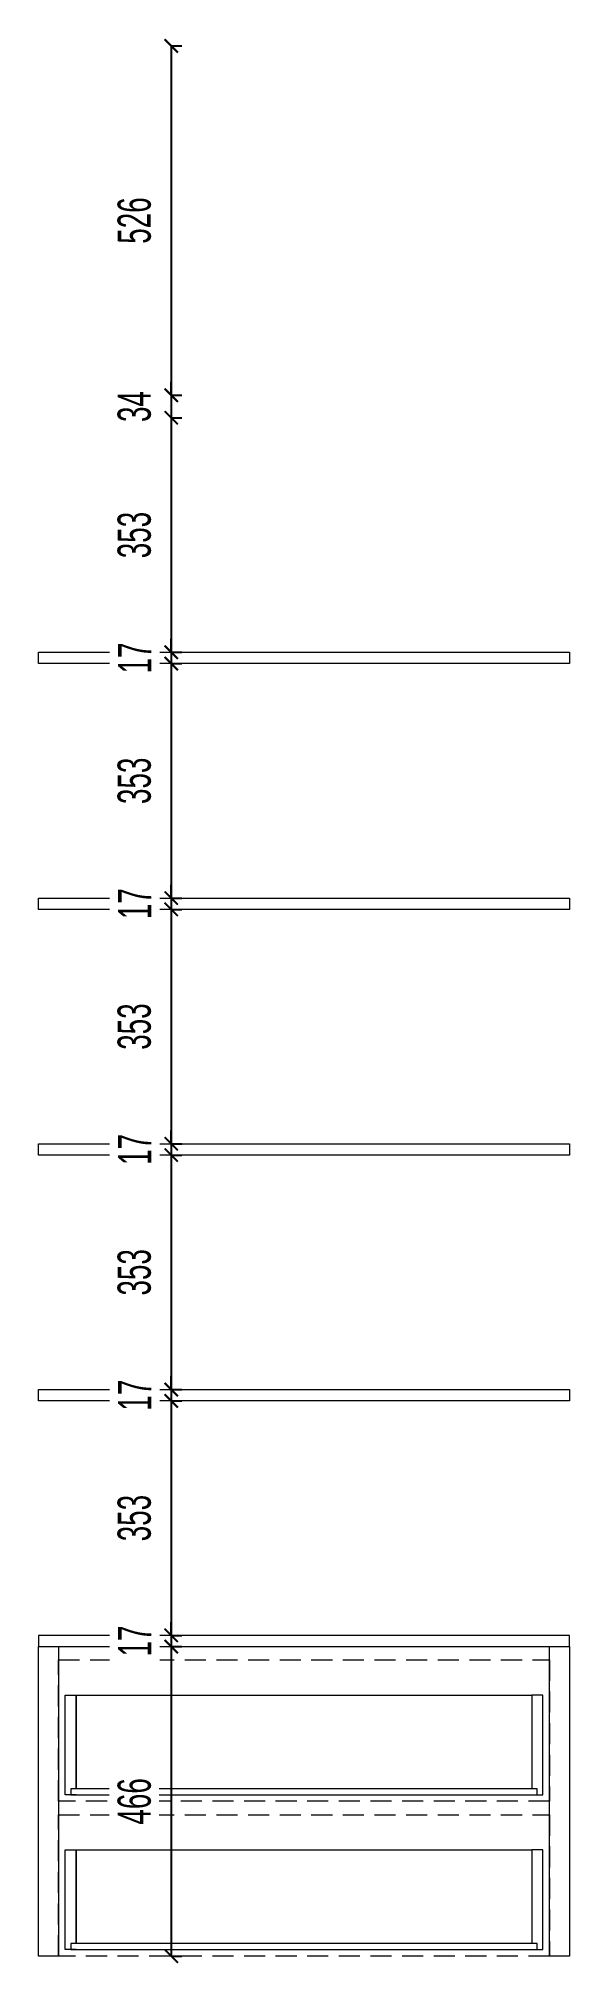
# Model space of a CAD drawing. Header units: millimetres. Extents: x 0 to 800, y -11 to 2887.
import ezdxf

# ---------------------------------------------------------------- set-up
doc = ezdxf.new("R2010")
doc.units = ezdxf.units.MM
doc.header["$MEASUREMENT"] = 0
doc.header["$PDMODE"] = 3
doc.linetypes.add('HIDDEN', pattern=[9.525, 6.35, -3.175])
doc.layers.get('0').update_dxf_attribs({"lineweight": 0})
doc.layers.get('Defpoints').update_dxf_attribs({"color": 5})
for name, color, linetype, lineweight in [('LH-DIM', 8, 'Continuous', 0), ('LH-KHUAT', 9, 'HIDDEN', 9), ('LH-MANH', 252, 'Continuous', 5), ('LH-THAY', 31, 'Continuous', 20)]:
    doc.layers.add(name, color=color, linetype=linetype, lineweight=lineweight)
doc.styles.add('DIM', font='arial.ttf', dxfattribs={"width": 0.6})
doc.dimstyles.new('d20', dxfattribs={"dimscale": 20, "dimtxt": 2.5, "dimasz": 1, "dimexe": 0.8, "dimexo": 3, "dimgap": 1.5, "dimtad": 1, "dimdec": 0, "dimdsep": 46, "dimtxsty": 'DIM', "dimblk": 'ARCHTICK', "dimcen": 0, "dimclrd": 8, "dimclre": 256, "dimclrt": 3, "dimadec": 1, "dimazin": 2, "dimtfac": 1, "dimtdec": 0, "dimtix": 1, "dimtmove": 2, "dimatfit": 2, "dimfxl": 5.5, "dimfxlon": 1, "dimtfill": 1, "dimtolj": 1, "dimtzin": 0, "dimarcsym": 0})

# ---------------------------------------------------------------- blocks, each defined once
blk = doc.blocks.new('_ArchTick')
at = {"color": 0, "linetype": 'ByBlock', "const_width": 0.15}
blk.add_lwpolyline([(-0.5, -0.5), (0.5, 0.5)], dxfattribs=at)
blk = doc.blocks.new('*D51')
at = {"layer": 'Defpoints', "color": 0, "transparency": 16777216}
for p in [(200, 2876), (200, 2350), (200, 2350)]:
    blk.add_point(p, dxfattribs=at)
at = {"layer": 'LH-DIM', "lineweight": -2, "transparency": 16777216}
for p, q in [((200, 2876), (216, 2876)), ((200, 2350), (216, 2350))]:
    blk.add_line(p, q, dxfattribs=at)
at = {"layer": 'LH-DIM', "color": 8, "lineweight": -2, "transparency": 16777216}
blk.add_line((200, 2876), (200, 2350), dxfattribs=at)
at = {"layer": 'LH-DIM', "color": 8, "lineweight": -2, "transparency": 16777216, "xscale": 20, "yscale": 20, "zscale": 20}
for p, rotation in [((200, 2876), 90), ((200, 2350), 270)]:
    blk.add_blockref('_ArchTick', p, dxfattribs=dict(at, rotation=rotation))
at = {"layer": 'LH-DIM', "color": 3, "transparency": 16777216, "insert": (144.5, 2613), "char_height": 50, "attachment_point": 5, "rotation": 90, "style": 'DIM', "bg_fill": 3, "box_fill_scale": 1.25, "bg_fill_color": 256, "bg_fill_true_color": 13158600, "bg_fill_transparency": 0}
blk.add_mtext('\\A1;526', dxfattribs=at)
blk = doc.blocks.new('*D52')
at = {"layer": 'Defpoints', "color": 0, "transparency": 16777216}
for p in [(200, 1963), (200, 1946), (200, 1946)]:
    blk.add_point(p, dxfattribs=at)
at = {"layer": 'LH-DIM', "color": 8, "lineweight": -2, "transparency": 16777216}
for p, q in [((200, 1963), (200, 1983)), ((200, 1963), (200, 1946)), ((200, 1946), (200, 1926))]:
    blk.add_line(p, q, dxfattribs=at)
at = {"layer": 'LH-DIM', "lineweight": -2, "transparency": 16777216}
for p, q in [((200, 1963), (216, 1963)), ((200, 1946), (216, 1946))]:
    blk.add_line(p, q, dxfattribs=at)
at = {"layer": 'LH-DIM', "color": 8, "lineweight": -2, "transparency": 16777216, "xscale": 20, "yscale": 20, "zscale": 20}
for p, rotation in [((200, 1963), 270), ((200, 1946), 90)]:
    blk.add_blockref('_ArchTick', p, dxfattribs=dict(at, rotation=rotation))
at = {"layer": 'LH-DIM', "color": 3, "transparency": 16777216, "insert": (144.9, 1954.5), "char_height": 50, "attachment_point": 5, "rotation": 90, "style": 'DIM', "bg_fill": 3, "box_fill_scale": 1.25, "bg_fill_color": 256, "bg_fill_true_color": 13158600, "bg_fill_transparency": 0}
blk.add_mtext('\\A1;17', dxfattribs=at)
blk = doc.blocks.new('*D53')
at = {"layer": 'Defpoints', "color": 0, "transparency": 16777216}
for p in [(200, 1946), (200, 1593), (200, 1593)]:
    blk.add_point(p, dxfattribs=at)
at = {"layer": 'LH-DIM', "lineweight": -2, "transparency": 16777216}
for p, q in [((200, 1946), (216, 1946)), ((200, 1593), (216, 1593))]:
    blk.add_line(p, q, dxfattribs=at)
at = {"layer": 'LH-DIM', "color": 8, "lineweight": -2, "transparency": 16777216}
blk.add_line((200, 1946), (200, 1593), dxfattribs=at)
at = {"layer": 'LH-DIM', "color": 8, "lineweight": -2, "transparency": 16777216, "xscale": 20, "yscale": 20, "zscale": 20}
for p, rotation in [((200, 1946), 90), ((200, 1593), 270)]:
    blk.add_blockref('_ArchTick', p, dxfattribs=dict(at, rotation=rotation))
at = {"layer": 'LH-DIM', "color": 3, "transparency": 16777216, "insert": (144.5, 1769.5), "char_height": 50, "attachment_point": 5, "rotation": 90, "style": 'DIM', "bg_fill": 3, "box_fill_scale": 1.25, "bg_fill_color": 256, "bg_fill_true_color": 13158600, "bg_fill_transparency": 0}
blk.add_mtext('\\A1;353', dxfattribs=at)
blk = doc.blocks.new('*D54')
at = {"layer": 'Defpoints', "color": 0, "transparency": 16777216}
for p in [(200, 1593), (200, 1576), (200, 1576)]:
    blk.add_point(p, dxfattribs=at)
at = {"layer": 'LH-DIM', "color": 8, "lineweight": -2, "transparency": 16777216}
for p, q in [((200, 1593), (200, 1613)), ((200, 1593), (200, 1576)), ((200, 1576), (200, 1556))]:
    blk.add_line(p, q, dxfattribs=at)
at = {"layer": 'LH-DIM', "lineweight": -2, "transparency": 16777216}
for p, q in [((200, 1593), (216, 1593)), ((200, 1576), (216, 1576))]:
    blk.add_line(p, q, dxfattribs=at)
at = {"layer": 'LH-DIM', "color": 8, "lineweight": -2, "transparency": 16777216, "xscale": 20, "yscale": 20, "zscale": 20}
for p, rotation in [((200, 1593), 270), ((200, 1576), 90)]:
    blk.add_blockref('_ArchTick', p, dxfattribs=dict(at, rotation=rotation))
at = {"layer": 'LH-DIM', "color": 3, "transparency": 16777216, "insert": (144.9, 1584.5), "char_height": 50, "attachment_point": 5, "rotation": 90, "style": 'DIM', "bg_fill": 3, "box_fill_scale": 1.25, "bg_fill_color": 256, "bg_fill_true_color": 13158600, "bg_fill_transparency": 0}
blk.add_mtext('\\A1;17', dxfattribs=at)
blk = doc.blocks.new('*D55')
at = {"layer": 'Defpoints', "color": 0, "transparency": 16777216}
for p in [(200, 1576), (200, 1223), (200, 1223)]:
    blk.add_point(p, dxfattribs=at)
at = {"layer": 'LH-DIM', "lineweight": -2, "transparency": 16777216}
for p, q in [((200, 1576), (216, 1576)), ((200, 1223), (216, 1223))]:
    blk.add_line(p, q, dxfattribs=at)
at = {"layer": 'LH-DIM', "color": 8, "lineweight": -2, "transparency": 16777216}
blk.add_line((200, 1576), (200, 1223), dxfattribs=at)
at = {"layer": 'LH-DIM', "color": 8, "lineweight": -2, "transparency": 16777216, "xscale": 20, "yscale": 20, "zscale": 20}
for p, rotation in [((200, 1576), 90), ((200, 1223), 270)]:
    blk.add_blockref('_ArchTick', p, dxfattribs=dict(at, rotation=rotation))
at = {"layer": 'LH-DIM', "color": 3, "transparency": 16777216, "insert": (144.5, 1399.5), "char_height": 50, "attachment_point": 5, "rotation": 90, "style": 'DIM', "bg_fill": 3, "box_fill_scale": 1.25, "bg_fill_color": 256, "bg_fill_true_color": 13158600, "bg_fill_transparency": 0}
blk.add_mtext('\\A1;353', dxfattribs=at)
blk = doc.blocks.new('*D56')
at = {"layer": 'Defpoints', "color": 0, "transparency": 16777216}
for p in [(200, 1223), (200, 1206), (200, 1206)]:
    blk.add_point(p, dxfattribs=at)
at = {"layer": 'LH-DIM', "color": 8, "lineweight": -2, "transparency": 16777216}
for p, q in [((200, 1223), (200, 1243)), ((200, 1223), (200, 1206)), ((200, 1206), (200, 1186))]:
    blk.add_line(p, q, dxfattribs=at)
at = {"layer": 'LH-DIM', "lineweight": -2, "transparency": 16777216}
for p, q in [((200, 1223), (216, 1223)), ((200, 1206), (216, 1206))]:
    blk.add_line(p, q, dxfattribs=at)
at = {"layer": 'LH-DIM', "color": 8, "lineweight": -2, "transparency": 16777216, "xscale": 20, "yscale": 20, "zscale": 20}
for p, rotation in [((200, 1223), 270), ((200, 1206), 90)]:
    blk.add_blockref('_ArchTick', p, dxfattribs=dict(at, rotation=rotation))
at = {"layer": 'LH-DIM', "color": 3, "transparency": 16777216, "insert": (144.9, 1214.5), "char_height": 50, "attachment_point": 5, "rotation": 90, "style": 'DIM', "bg_fill": 3, "box_fill_scale": 1.25, "bg_fill_color": 256, "bg_fill_true_color": 13158600, "bg_fill_transparency": 0}
blk.add_mtext('\\A1;17', dxfattribs=at)
blk = doc.blocks.new('*D57')
at = {"layer": 'Defpoints', "color": 0, "transparency": 16777216}
for p in [(200, 1206), (200, 853), (200, 853)]:
    blk.add_point(p, dxfattribs=at)
at = {"layer": 'LH-DIM', "lineweight": -2, "transparency": 16777216}
for p, q in [((200, 1206), (216, 1206)), ((200, 853), (216, 853))]:
    blk.add_line(p, q, dxfattribs=at)
at = {"layer": 'LH-DIM', "color": 8, "lineweight": -2, "transparency": 16777216}
blk.add_line((200, 1206), (200, 853), dxfattribs=at)
at = {"layer": 'LH-DIM', "color": 8, "lineweight": -2, "transparency": 16777216, "xscale": 20, "yscale": 20, "zscale": 20}
for p, rotation in [((200, 1206), 90), ((200, 853), 270)]:
    blk.add_blockref('_ArchTick', p, dxfattribs=dict(at, rotation=rotation))
at = {"layer": 'LH-DIM', "color": 3, "transparency": 16777216, "insert": (144.5, 1029.5), "char_height": 50, "attachment_point": 5, "rotation": 90, "style": 'DIM', "bg_fill": 3, "box_fill_scale": 1.25, "bg_fill_color": 256, "bg_fill_true_color": 13158600, "bg_fill_transparency": 0}
blk.add_mtext('\\A1;353', dxfattribs=at)
blk = doc.blocks.new('*D58')
at = {"layer": 'Defpoints', "color": 0, "transparency": 16777216}
for p in [(200, 853), (200, 836), (200, 836)]:
    blk.add_point(p, dxfattribs=at)
at = {"layer": 'LH-DIM', "color": 8, "lineweight": -2, "transparency": 16777216}
for p, q in [((200, 853), (200, 873)), ((200, 853), (200, 836)), ((200, 836), (200, 816))]:
    blk.add_line(p, q, dxfattribs=at)
at = {"layer": 'LH-DIM', "lineweight": -2, "transparency": 16777216}
for p, q in [((200, 853), (216, 853)), ((200, 836), (216, 836))]:
    blk.add_line(p, q, dxfattribs=at)
at = {"layer": 'LH-DIM', "color": 8, "lineweight": -2, "transparency": 16777216, "xscale": 20, "yscale": 20, "zscale": 20}
for p, rotation in [((200, 853), 270), ((200, 836), 90)]:
    blk.add_blockref('_ArchTick', p, dxfattribs=dict(at, rotation=rotation))
at = {"layer": 'LH-DIM', "color": 3, "transparency": 16777216, "insert": (144.9, 844.5), "char_height": 50, "attachment_point": 5, "rotation": 90, "style": 'DIM', "bg_fill": 3, "box_fill_scale": 1.25, "bg_fill_color": 256, "bg_fill_true_color": 13158600, "bg_fill_transparency": 0}
blk.add_mtext('\\A1;17', dxfattribs=at)
blk = doc.blocks.new('*D59')
at = {"layer": 'Defpoints', "color": 0, "transparency": 16777216}
for p in [(200, 836), (200, 483), (200, 483)]:
    blk.add_point(p, dxfattribs=at)
at = {"layer": 'LH-DIM', "lineweight": -2, "transparency": 16777216}
for p, q in [((200, 836), (216, 836)), ((200, 483), (216, 483))]:
    blk.add_line(p, q, dxfattribs=at)
at = {"layer": 'LH-DIM', "color": 8, "lineweight": -2, "transparency": 16777216}
blk.add_line((200, 836), (200, 483), dxfattribs=at)
at = {"layer": 'LH-DIM', "color": 8, "lineweight": -2, "transparency": 16777216, "xscale": 20, "yscale": 20, "zscale": 20}
for p, rotation in [((200, 836), 90), ((200, 483), 270)]:
    blk.add_blockref('_ArchTick', p, dxfattribs=dict(at, rotation=rotation))
at = {"layer": 'LH-DIM', "color": 3, "transparency": 16777216, "insert": (144.5, 659.5), "char_height": 50, "attachment_point": 5, "rotation": 90, "style": 'DIM', "bg_fill": 3, "box_fill_scale": 1.25, "bg_fill_color": 256, "bg_fill_true_color": 13158600, "bg_fill_transparency": 0}
blk.add_mtext('\\A1;353', dxfattribs=at)
blk = doc.blocks.new('*D60')
at = {"layer": 'Defpoints', "color": 0, "transparency": 16777216}
for p in [(200, 483), (200, 466), (200, 466)]:
    blk.add_point(p, dxfattribs=at)
at = {"layer": 'LH-DIM', "color": 8, "lineweight": -2, "transparency": 16777216}
for p, q in [((200, 483), (200, 503)), ((200, 483), (200, 466)), ((200, 466), (200, 446))]:
    blk.add_line(p, q, dxfattribs=at)
at = {"layer": 'LH-DIM', "lineweight": -2, "transparency": 16777216}
for p, q in [((200, 483), (216, 483)), ((200, 466), (216, 466))]:
    blk.add_line(p, q, dxfattribs=at)
at = {"layer": 'LH-DIM', "color": 8, "lineweight": -2, "transparency": 16777216, "xscale": 20, "yscale": 20, "zscale": 20}
for p, rotation in [((200, 483), 270), ((200, 466), 90)]:
    blk.add_blockref('_ArchTick', p, dxfattribs=dict(at, rotation=rotation))
at = {"layer": 'LH-DIM', "color": 3, "transparency": 16777216, "insert": (144.9, 474.5), "char_height": 50, "attachment_point": 5, "rotation": 90, "style": 'DIM', "bg_fill": 3, "box_fill_scale": 1.25, "bg_fill_color": 256, "bg_fill_true_color": 13158600, "bg_fill_transparency": 0}
blk.add_mtext('\\A1;17', dxfattribs=at)
blk = doc.blocks.new('*D61')
at = {"layer": 'Defpoints', "color": 0, "transparency": 16777216}
for p in [(200, 466), (200, 0), (200, 0)]:
    blk.add_point(p, dxfattribs=at)
at = {"layer": 'LH-DIM', "lineweight": -2, "transparency": 16777216}
for p, q in [((200, 466), (216, 466)), ((200, 0), (216, 0))]:
    blk.add_line(p, q, dxfattribs=at)
at = {"layer": 'LH-DIM', "color": 8, "lineweight": -2, "transparency": 16777216}
blk.add_line((200, 466), (200, 0), dxfattribs=at)
at = {"layer": 'LH-DIM', "color": 8, "lineweight": -2, "transparency": 16777216, "xscale": 20, "yscale": 20, "zscale": 20}
for p, rotation in [((200, 466), 90), ((200, 0), 270)]:
    blk.add_blockref('_ArchTick', p, dxfattribs=dict(at, rotation=rotation))
at = {"layer": 'LH-DIM', "color": 3, "transparency": 16777216, "insert": (144.5, 233), "char_height": 50, "attachment_point": 5, "rotation": 90, "style": 'DIM', "bg_fill": 3, "box_fill_scale": 1.25, "bg_fill_color": 256, "bg_fill_true_color": 13158600, "bg_fill_transparency": 0}
blk.add_mtext('\\A1;466', dxfattribs=at)
blk = doc.blocks.new('*D62')
at = {"layer": 'Defpoints', "color": 0, "transparency": 16777216}
for p in [(200, 2350), (200, 2316), (200, 2316)]:
    blk.add_point(p, dxfattribs=at)
at = {"layer": 'LH-DIM', "color": 8, "lineweight": -2, "transparency": 16777216}
for p, q in [((200, 2350), (200, 2370)), ((200, 2350), (200, 2316)), ((200, 2316), (200, 2296))]:
    blk.add_line(p, q, dxfattribs=at)
at = {"layer": 'LH-DIM', "lineweight": -2, "transparency": 16777216}
for p, q in [((200, 2350), (216, 2350)), ((200, 2316), (216, 2316))]:
    blk.add_line(p, q, dxfattribs=at)
at = {"layer": 'LH-DIM', "color": 8, "lineweight": -2, "transparency": 16777216, "xscale": 20, "yscale": 20, "zscale": 20}
for p, rotation in [((200, 2350), 270), ((200, 2316), 90)]:
    blk.add_blockref('_ArchTick', p, dxfattribs=dict(at, rotation=rotation))
at = {"layer": 'LH-DIM', "color": 3, "transparency": 16777216, "insert": (144.5, 2333), "char_height": 50, "attachment_point": 5, "rotation": 90, "style": 'DIM', "bg_fill": 3, "box_fill_scale": 1.25, "bg_fill_color": 256, "bg_fill_true_color": 13158600, "bg_fill_transparency": 0}
blk.add_mtext('\\A1;34', dxfattribs=at)
blk = doc.blocks.new('*D1')
at = {"layer": 'Defpoints', "color": 0, "transparency": 16777216}
for p in [(200, 2316), (200, 1963), (200, 1963)]:
    blk.add_point(p, dxfattribs=at)
at = {"layer": 'LH-DIM', "lineweight": -2, "transparency": 16777216}
for p, q in [((200, 2316), (216, 2316)), ((200, 1963), (216, 1963))]:
    blk.add_line(p, q, dxfattribs=at)
at = {"layer": 'LH-DIM', "color": 8, "lineweight": -2, "transparency": 16777216}
blk.add_line((200, 2316), (200, 1963), dxfattribs=at)
at = {"layer": 'LH-DIM', "color": 8, "lineweight": -2, "transparency": 16777216, "xscale": 20, "yscale": 20, "zscale": 20}
for p, rotation in [((200, 2316), 90), ((200, 1963), 270)]:
    blk.add_blockref('_ArchTick', p, dxfattribs=dict(at, rotation=rotation))
at = {"layer": 'LH-DIM', "color": 3, "transparency": 16777216, "insert": (144.5, 2139.5), "char_height": 50, "attachment_point": 5, "rotation": 90, "style": 'DIM', "bg_fill": 3, "box_fill_scale": 1.25, "bg_fill_color": 256, "bg_fill_true_color": 13158600, "bg_fill_transparency": 0}
blk.add_mtext('\\A1;353', dxfattribs=at)

msp = doc.modelspace()

# ---------------------------------------------------------------- linework, layer by layer
at = {"ltscale": 5}
for points in [[(0, 1963), (800, 1963), (800, 1946), (0, 1946)], [(0, 1593), (800, 1593), (800, 1576), (0, 1576)], [(0, 1223), (800, 1223), (800, 1206), (0, 1206)], [(0, 853), (800, 853), (800, 836), (0, 836)]]:
    msp.add_lwpolyline(points, close=True, dxfattribs=at)
at = {"ltscale": 10}
msp.add_lwpolyline([(800, 483), (0, 483), (0, 466), (800, 466)], close=True, dxfattribs=at)
at = {"layer": 'LH-KHUAT', "ltscale": 5}
for points in [[(30, 446.1), (770, 446.1), (770, 233.1), (30, 233.1)], [(30, 213), (770, 213), (770, 0), (30, 0)]]:
    msp.add_lwpolyline(points, close=True, dxfattribs=at)
at = {"layer": 'LH-MANH', "ltscale": 5}
for points in [[(57, 393.1), (743, 393.1), (743, 252.1), (57, 252.1)], [(57, 160), (743, 160), (743, 19), (57, 19)]]:
    msp.add_lwpolyline(points, close=True, dxfattribs=at)
at = {"layer": 'LH-THAY', "ltscale": 5}
for points in [[(0, 466), (30, 466), (30, 0), (0, 0)], [(770, 466), (800, 466), (800, 0), (770, 0)], [(48.5, 243.1), (751.5, 243.1), (751.5, 252.1), (48.5, 252.1)], [(48.5, 10), (751.5, 10), (751.5, 19), (48.5, 19)]]:
    msp.add_lwpolyline(points, close=True, dxfattribs=at)
for points in [[(57, 243.1), (40, 243.1), (40, 393.1), (57, 393.1), (57, 252.1)], [(743, 243.1), (760, 243.1), (760, 393.1), (743, 393.1), (743, 252.1)], [(57, 10), (40, 10), (40, 160), (57, 160), (57, 19)]]:
    msp.add_lwpolyline(points, dxfattribs=at)
at = {"layer": 'LH-THAY', "ltscale": 5, "elevation": 0}
msp.add_lwpolyline([(743, 10), (760, 10), (760, 160), (743, 160), (743, 19)], dxfattribs=at)

# ---------------------------------------------------------------- dimensions: what is measured, and where the dimension line sits
at = {"layer": 'LH-DIM'}
dim = msp.add_linear_dim(base=(200, 2350), p1=(200, 2876), p2=(200, 2350), angle=90, dimstyle='d20', dxfattribs=at)
dim.commit()
dim.dimension.update_dxf_attribs({"geometry": '*D51', "text_midpoint": (144.5, 2613)})

# ---------------------------------------------------------------- next in the draw order: dimensions: what is measured, and where the dimension line sits
for base, p1, p2, picture, middle in [((200, 2316), (200, 2350), (200, 2316), '*D62', (144.5, 2333)), ((200, 1946), (200, 1963), (200, 1946), '*D52', (144.9, 1954.5))]:
    dim = msp.add_linear_dim(base=base, p1=p1, p2=p2, angle=90, dimstyle='d20', dxfattribs=at)
    dim.commit()
    dim.dimension.update_dxf_attribs({"geometry": picture, "text_midpoint": middle})

# ---------------------------------------------------------------- next in the draw order: dimensions: what is measured, and where the dimension line sits
dim = msp.add_linear_dim(base=(200, 1593), p1=(200, 1946), p2=(200, 1593), angle=90, dimstyle='d20', dxfattribs=at)
dim.commit()
dim.dimension.update_dxf_attribs({"geometry": '*D53', "text_midpoint": (144.5, 1769.5)})

# ---------------------------------------------------------------- next in the draw order: dimensions: what is measured, and where the dimension line sits
for base, p1, p2, picture, middle in [((200, 1963), (200, 2316), (200, 1963), '*D1', (144.5, 2139.5)), ((200, 1576), (200, 1593), (200, 1576), '*D54', (144.9, 1584.5))]:
    dim = msp.add_linear_dim(base=base, p1=p1, p2=p2, angle=90, dimstyle='d20', dxfattribs=at)
    dim.commit()
    dim.dimension.update_dxf_attribs({"geometry": picture, "text_midpoint": middle})

# ---------------------------------------------------------------- next in the draw order: dimensions: what is measured, and where the dimension line sits
dim = msp.add_linear_dim(base=(200, 1223), p1=(200, 1576), p2=(200, 1223), angle=90, dimstyle='d20', dxfattribs=at)
dim.commit()
dim.dimension.update_dxf_attribs({"geometry": '*D55', "text_midpoint": (144.5, 1399.5)})

# ---------------------------------------------------------------- next in the draw order: dimensions: what is measured, and where the dimension line sits
dim = msp.add_linear_dim(base=(200, 1206), p1=(200, 1223), p2=(200, 1206), angle=90, dimstyle='d20', dxfattribs=at)
dim.commit()
dim.dimension.update_dxf_attribs({"geometry": '*D56', "text_midpoint": (144.9, 1214.5)})

# ---------------------------------------------------------------- next in the draw order: dimensions: what is measured, and where the dimension line sits
dim = msp.add_linear_dim(base=(200, 853), p1=(200, 1206), p2=(200, 853), angle=90, dimstyle='d20', dxfattribs=at)
dim.commit()
dim.dimension.update_dxf_attribs({"geometry": '*D57', "text_midpoint": (144.5, 1029.5)})

# ---------------------------------------------------------------- next in the draw order: dimensions: what is measured, and where the dimension line sits
dim = msp.add_linear_dim(base=(200, 836), p1=(200, 853), p2=(200, 836), angle=90, dimstyle='d20', dxfattribs=at)
dim.commit()
dim.dimension.update_dxf_attribs({"geometry": '*D58', "text_midpoint": (144.9, 844.5)})

# ---------------------------------------------------------------- next in the draw order: dimensions: what is measured, and where the dimension line sits
dim = msp.add_linear_dim(base=(200, 483), p1=(200, 836), p2=(200, 483), angle=90, dimstyle='d20', dxfattribs=at)
dim.commit()
dim.dimension.update_dxf_attribs({"geometry": '*D59', "text_midpoint": (144.5, 659.5)})

# ---------------------------------------------------------------- next in the draw order: dimensions: what is measured, and where the dimension line sits
dim = msp.add_linear_dim(base=(200, 466), p1=(200, 483), p2=(200, 466), angle=90, dimstyle='d20', dxfattribs=at)
dim.commit()
dim.dimension.update_dxf_attribs({"geometry": '*D60', "text_midpoint": (144.9, 474.5)})

# ---------------------------------------------------------------- next in the draw order: dimensions: what is measured, and where the dimension line sits
dim = msp.add_linear_dim(base=(200, 0), p1=(200, 466), p2=(200, 0), angle=90, dimstyle='d20', dxfattribs=at)
dim.commit()
dim.dimension.update_dxf_attribs({"geometry": '*D61', "text_midpoint": (144.5, 233)})

doc.saveas('drawing.dxf')
